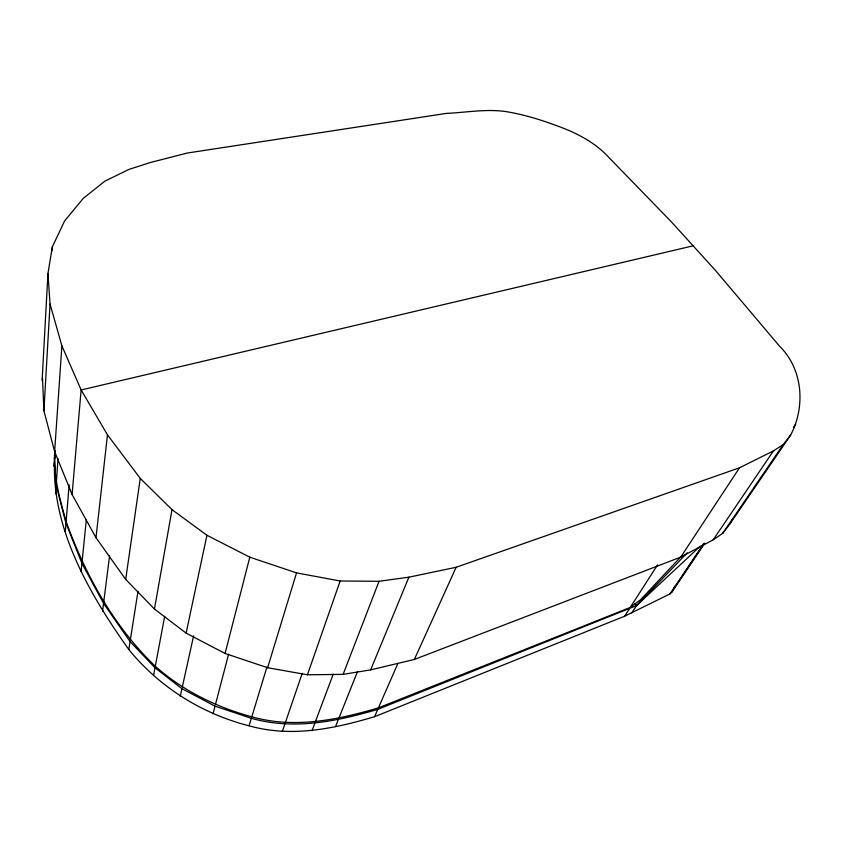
<?xml version="1.0" encoding="UTF-8"?>
<svg xmlns="http://www.w3.org/2000/svg" width="842" height="842" viewBox="0 0 842 842"><rect width="100%" height="100%" fill="white"/><g stroke="black" fill="none" stroke-linecap="round" stroke-linejoin="round"><path stroke-width="1.26" d="M42.1 380.605L47.952 273.44L52.362 246.832L64.55 221.046L83.221 198.417L104.829 181.188L128.9 169.431L150.518 162.474L187.261 153.044L446.271 113.417C467.657 112.439 489.276 108.092 510.557 112.396C527.629 115.575 544.185 120.911 560.383 127.068C578.275 133.836 595.62 143.014 608.692 157.286L671.558 222.025L715.342 270.303L779.724 346.378C803.026 369.28 805.562 406.907 790.68 434.977L730.056 523.756L722.752 533.281L713.206 539.817L680.736 557.109L414.359 659.454L370.648 669.874L343.126 674.368L307.435 674.779L267.619 667.727L225.077 653.466L186.114 633.121L154.454 609.019L125.69 579.391L95.988 537.712L72.096 494.496L54.635 451.628L43.91 410.791L42.5 378.079M52.141 250.758L52.362 246.832M43.91 410.791L50.046 304.036L47.952 273.44M54.635 451.628L61.887 345.809L50.046 304.036M704.765 543.164L671.979 591.979L670.022 593.894L624.638 616.207L374.564 716.7C333.653 728.835 291.227 737.676 249.074 725.815C202.048 713.816 159.464 687.23 128.815 649.508C88.515 592.873 48.036 523.271 55.235 451.165M681.441 556.162L640.709 599.609L630.248 607.45L378.426 707.869C337.126 720.015 294.321 728.793 251.811 716.816C216.373 707.154 182.83 690.777 155.296 666.222C113.859 626.564 85.431 575.16 66.118 521.556C59.614 498.401 52.909 474.846 54.814 450.523M55.519 493.717L56.13 485.171L54.341 457.511M56.256 483.455L58.035 458.68M65.276 531.691L65.971 523.261L56.13 485.171M66.118 521.556L69.16 484.918M72.096 494.496L81.137 389.972L61.887 345.809M81.085 571.602L81.927 563.309L65.971 523.261M82.095 561.635L86.326 519.746M95.988 537.712L107.471 434.84L81.137 389.972L693.145 245.822M102.535 611.566L103.555 603.43L81.927 563.309M103.766 601.788L109.607 555.499M54.456 455.775L55.183 450.691M53.751 466.121L54.288 462.321M54.825 458.522L55.183 455.985M125.69 579.391L140.267 478.403L107.471 434.84M128.815 649.508L130.068 641.541L103.555 603.43M130.321 639.941L138.004 591.305M154.454 609.019L172.01 509.652L140.267 478.403M153.528 675.631L155.002 667.801L130.068 641.541M155.296 666.222L164.685 616.344M186.114 633.121L206.932 535.27L172.01 509.652M180.241 696.387L181.946 688.682L155.002 667.801M182.293 687.125L193.597 635.921M225.077 653.466L249.811 557.193L206.932 535.27M213.058 713.753L215.036 706.164L181.946 688.682M215.436 704.628L228.592 654.192M249.074 725.815L251.348 718.321C293.795 730.288 336.547 721.499 377.774 709.353L636.531 605.577L700.302 546.121M251.811 716.816L266.935 667.043M267.619 667.727L296.542 572.876L340.147 581.012L379.037 581.296L408.896 577.18L456.143 567.276L739.518 467.784L773.44 450.902L783.323 444.481L790.68 434.977M282.291 731.509L284.838 724.099M285.354 722.594L302.246 673.305M307.435 674.779L340.147 581.012M311.961 730.824L314.74 723.446M315.297 721.952L333.232 674.179M343.126 674.368L379.037 581.296M335.505 726.635L338.452 719.268M339.042 717.784L357.597 671.369M370.648 669.874L408.896 577.18M374.564 716.7L377.774 709.353M378.426 707.869L397.856 663.538M414.359 659.454L456.143 567.276M671.979 591.979L675.084 585.895M730.056 523.756L732.119 519.44M624.638 616.207L629.311 608.924M630.248 607.45L657.549 564.866M631.816 612.86L636.531 605.577L687.325 552.752M680.736 557.109L739.518 467.784M670.022 593.894L703.596 543.858M673.768 588.737L703.617 544.279M713.206 539.817L773.44 450.902M793.459 427.41L795.669 424.157M722.752 533.281L783.323 444.481M249.811 557.193L296.542 572.876M215.036 706.164L251.348 718.321M634.994 603.461L636.531 605.577"/></g></svg>
